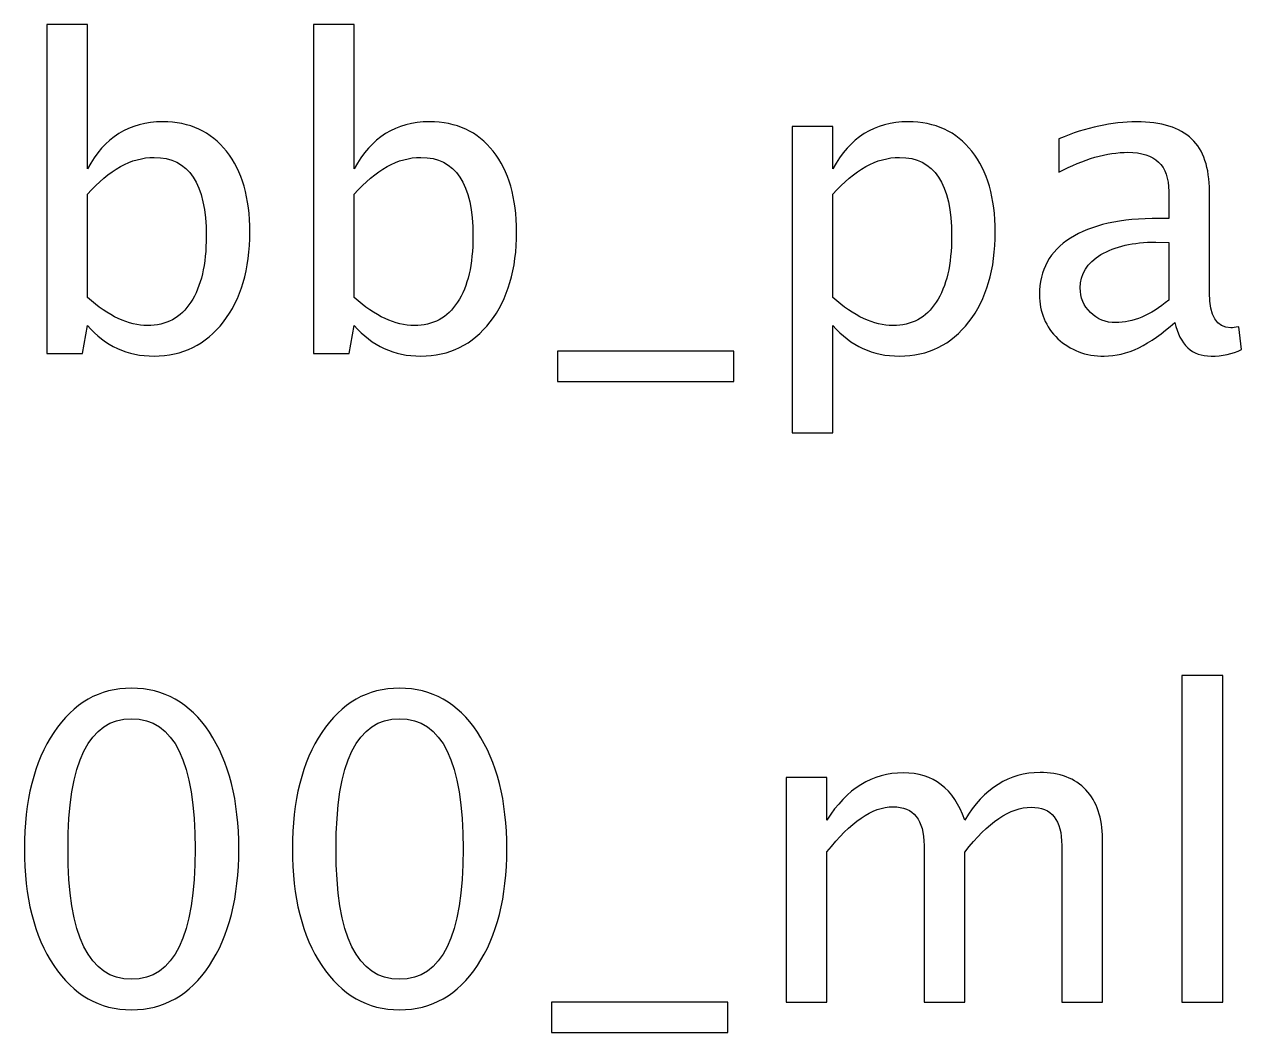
# Model space of a CAD drawing. Header units: centimetres. Extents: x -58 to 58, y -46 to 58.
# Drawn here: x -33.63 to -21.47, y 48.36 to 58.43 of the extents above; entities that cross this region are included whole.
import ezdxf

# ---------------------------------------------------------------- set-up
doc = ezdxf.new("R2010")
doc.units = ezdxf.units.CM
doc.header["$MEASUREMENT"] = 0
doc.layers.add('Layer 1', color=7, linetype='Continuous')

msp = doc.modelspace()

# ---------------------------------------------------------------- linework, layer by layer
at = {"layer": 'Layer 1'}
for points, knots in [([(-33.40534, 55.14504), (-33.40534, 55.14504), (-33.40534, 58.43434), (-33.40534, 58.43434), (-33.40534, 58.43434), (-33.40534, 58.43434), (-32.99894, 58.43434), (-32.99894, 58.43434), (-32.99894, 58.43434), (-32.99894, 58.43434), (-32.99894, 56.99007), (-32.99894, 56.99007), (-32.99894, 56.99007), (-32.83243, 57.30404), (-32.58196, 57.46067), (-32.24823, 57.46067), (-32.24823, 57.46067), (-31.978, 57.46067), (-31.76563, 57.3626), (-31.61041, 57.16575), (-31.61041, 57.16575), (-31.45519, 56.9689), (-31.37758, 56.70008), (-31.37758, 56.3593), (-31.37758, 56.3593), (-31.37758, 55.98818), (-31.46577, 55.68832), (-31.64145, 55.46113), (-31.64145, 55.46113), (-31.81714, 55.23323), (-32.04856, 55.11964), (-32.33501, 55.11964), (-32.33501, 55.11964), (-32.60101, 55.11964), (-32.82255, 55.22124), (-32.99894, 55.42515), (-32.99894, 55.42515), (-32.99894, 55.42515), (-33.04833, 55.14504), (-33.04833, 55.14504), (-33.04833, 55.14504), (-33.04833, 55.14504), (-33.40534, 55.14504), (-33.40534, 55.14504)], [0, 0, 0, 0, 0.08333333, 0.08333333, 0.08333333, 0.08333333, 0.16666667, 0.16666667, 0.16666667, 0.16666667, 0.25, 0.25, 0.25, 0.25, 0.33333333, 0.33333333, 0.33333333, 0.33333333, 0.41666667, 0.41666667, 0.41666667, 0.41666667, 0.5, 0.5, 0.5, 0.5, 0.58333333, 0.58333333, 0.58333333, 0.58333333, 0.66666667, 0.66666667, 0.66666667, 0.66666667, 0.75, 0.75, 0.75, 0.75, 0.83333333, 0.83333333, 0.83333333, 0.83333333, 1, 1, 1, 1]), ([(-30.74116, 55.14504), (-30.74116, 55.14504), (-30.74116, 58.43434), (-30.74116, 58.43434), (-30.74116, 58.43434), (-30.74116, 58.43434), (-30.33476, 58.43434), (-30.33476, 58.43434), (-30.33476, 58.43434), (-30.33476, 58.43434), (-30.33476, 56.99007), (-30.33476, 56.99007), (-30.33476, 56.99007), (-30.16825, 57.30404), (-29.91778, 57.46067), (-29.58405, 57.46067), (-29.58405, 57.46067), (-29.31382, 57.46067), (-29.10145, 57.3626), (-28.94623, 57.16575), (-28.94623, 57.16575), (-28.79101, 56.9689), (-28.7134, 56.70008), (-28.7134, 56.3593), (-28.7134, 56.3593), (-28.7134, 55.98818), (-28.80159, 55.68832), (-28.97727, 55.46113), (-28.97727, 55.46113), (-29.15296, 55.23323), (-29.38438, 55.11964), (-29.67083, 55.11964), (-29.67083, 55.11964), (-29.93683, 55.11964), (-30.15837, 55.22124), (-30.33476, 55.42515), (-30.33476, 55.42515), (-30.33476, 55.42515), (-30.38415, 55.14504), (-30.38415, 55.14504), (-30.38415, 55.14504), (-30.38415, 55.14504), (-30.74116, 55.14504), (-30.74116, 55.14504)], [0, 0, 0, 0, 0.08333333, 0.08333333, 0.08333333, 0.08333333, 0.16666667, 0.16666667, 0.16666667, 0.16666667, 0.25, 0.25, 0.25, 0.25, 0.33333333, 0.33333333, 0.33333333, 0.33333333, 0.41666667, 0.41666667, 0.41666667, 0.41666667, 0.5, 0.5, 0.5, 0.5, 0.58333333, 0.58333333, 0.58333333, 0.58333333, 0.66666667, 0.66666667, 0.66666667, 0.66666667, 0.75, 0.75, 0.75, 0.75, 0.83333333, 0.83333333, 0.83333333, 0.83333333, 1, 1, 1, 1]), ([(-25.96031, 54.35341), (-25.96031, 54.35341), (-25.96031, 57.4141), (-25.96031, 57.4141), (-25.96031, 57.4141), (-25.96031, 57.4141), (-25.55391, 57.4141), (-25.55391, 57.4141), (-25.55391, 57.4141), (-25.55391, 57.4141), (-25.55391, 56.99007), (-25.55391, 56.99007), (-25.55391, 56.99007), (-25.3874, 57.30404), (-25.13693, 57.46067), (-24.8032, 57.46067), (-24.8032, 57.46067), (-24.53297, 57.46067), (-24.3206, 57.3626), (-24.16538, 57.16575), (-24.16538, 57.16575), (-24.01016, 56.9689), (-23.93255, 56.70008), (-23.93255, 56.3593), (-23.93255, 56.3593), (-23.93255, 55.98818), (-24.02074, 55.68832), (-24.19642, 55.46113), (-24.19642, 55.46113), (-24.37211, 55.23323), (-24.60353, 55.11964), (-24.88998, 55.11964), (-24.88998, 55.11964), (-25.15598, 55.11964), (-25.37752, 55.22124), (-25.55391, 55.42515), (-25.55391, 55.42515), (-25.55391, 55.42515), (-25.55391, 54.35341), (-25.55391, 54.35341), (-25.55391, 54.35341), (-25.55391, 54.35341), (-25.96031, 54.35341), (-25.96031, 54.35341)], [0, 0, 0, 0, 0.08333333, 0.08333333, 0.08333333, 0.08333333, 0.16666667, 0.16666667, 0.16666667, 0.16666667, 0.25, 0.25, 0.25, 0.25, 0.33333333, 0.33333333, 0.33333333, 0.33333333, 0.41666667, 0.41666667, 0.41666667, 0.41666667, 0.5, 0.5, 0.5, 0.5, 0.58333333, 0.58333333, 0.58333333, 0.58333333, 0.66666667, 0.66666667, 0.66666667, 0.66666667, 0.75, 0.75, 0.75, 0.75, 0.83333333, 0.83333333, 0.83333333, 0.83333333, 1, 1, 1, 1]), ([(-22.13973, 55.45619), (-22.38385, 55.23182), (-22.6188, 55.11964), (-22.84458, 55.11964), (-22.84458, 55.11964), (-23.03014, 55.11964), (-23.18465, 55.1775), (-23.30671, 55.29391), (-23.30671, 55.29391), (-23.42948, 55.41033), (-23.49086, 55.55708), (-23.49086, 55.73418), (-23.49086, 55.73418), (-23.49086, 55.97901), (-23.38785, 56.16739), (-23.18183, 56.29862), (-23.18183, 56.29862), (-22.97581, 56.42986), (-22.68018, 56.49547), (-22.29495, 56.49547), (-22.29495, 56.49547), (-22.29495, 56.49547), (-22.1997, 56.49547), (-22.1997, 56.49547), (-22.1997, 56.49547), (-22.1997, 56.49547), (-22.1997, 56.7657), (-22.1997, 56.7657), (-22.1997, 56.7657), (-22.1997, 57.02605), (-22.33516, 57.15587), (-22.6068, 57.15587), (-22.6068, 57.15587), (-22.81706, 57.15587), (-23.04707, 57.08955), (-23.29613, 56.95691), (-23.29613, 56.95691), (-23.29613, 56.95691), (-23.29613, 57.29134), (-23.29613, 57.29134), (-23.29613, 57.29134), (-23.02237, 57.40423), (-22.76414, 57.46067), (-22.52214, 57.46067), (-22.52214, 57.46067), (-22.27308, 57.46067), (-22.08893, 57.40423), (-21.9711, 57.29063), (-21.9711, 57.29063), (-21.85256, 57.17704), (-21.7933, 57.00206), (-21.7933, 56.7657), (-21.7933, 56.7657), (-21.7933, 56.7657), (-21.7933, 55.75182), (-21.7933, 55.75182), (-21.7933, 55.75182), (-21.7933, 55.51969), (-21.72204, 55.40327), (-21.57881, 55.40327), (-21.57881, 55.40327), (-21.56117, 55.40327), (-21.53507, 55.4061), (-21.50049, 55.41174), (-21.50049, 55.41174), (-21.50049, 55.41174), (-21.47157, 55.18596), (-21.47157, 55.18596), (-21.47157, 55.18596), (-21.56399, 55.14151), (-21.66559, 55.11964), (-21.77707, 55.11964), (-21.77707, 55.11964), (-21.96686, 55.11964), (-22.08751, 55.23182), (-22.13973, 55.45619)], [0, 0, 0, 0, 0.05, 0.05, 0.05, 0.05, 0.1, 0.1, 0.1, 0.1, 0.15, 0.15, 0.15, 0.15, 0.2, 0.2, 0.2, 0.2, 0.25, 0.25, 0.25, 0.25, 0.3, 0.3, 0.3, 0.3, 0.35, 0.35, 0.35, 0.35, 0.4, 0.4, 0.4, 0.4, 0.45, 0.45, 0.45, 0.45, 0.5, 0.5, 0.5, 0.5, 0.55, 0.55, 0.55, 0.55, 0.6, 0.6, 0.6, 0.6, 0.65, 0.65, 0.65, 0.65, 0.7, 0.7, 0.7, 0.7, 0.75, 0.75, 0.75, 0.75, 0.8, 0.8, 0.8, 0.8, 0.85, 0.85, 0.85, 0.85, 0.9, 0.9, 0.9, 0.9, 1, 1, 1, 1]), ([(-32.99894, 55.70525), (-32.78939, 55.51828), (-32.58972, 55.42444), (-32.39992, 55.42444), (-32.39992, 55.42444), (-32.21295, 55.42444), (-32.06831, 55.50276), (-31.96671, 55.65868), (-31.96671, 55.65868), (-31.86441, 55.81461), (-31.81361, 56.03404), (-31.81361, 56.31767), (-31.81361, 56.31767), (-31.81361, 56.84261), (-31.98717, 57.10507), (-32.33431, 57.10507), (-32.33431, 57.10507), (-32.5615, 57.10507), (-32.78304, 56.98231), (-32.99894, 56.73607), (-32.99894, 56.73607), (-32.99894, 56.73607), (-32.99894, 55.70525), (-32.99894, 55.70525)], [0, 0, 0, 0, 0.14285714, 0.14285714, 0.14285714, 0.14285714, 0.28571429, 0.28571429, 0.28571429, 0.28571429, 0.42857143, 0.42857143, 0.42857143, 0.42857143, 0.57142857, 0.57142857, 0.57142857, 0.57142857, 0.71428571, 0.71428571, 0.71428571, 0.71428571, 1, 1, 1, 1]), ([(-30.33476, 55.70525), (-30.12521, 55.51828), (-29.92554, 55.42444), (-29.73574, 55.42444), (-29.73574, 55.42444), (-29.54877, 55.42444), (-29.40413, 55.50276), (-29.30253, 55.65868), (-29.30253, 55.65868), (-29.20023, 55.81461), (-29.14943, 56.03404), (-29.14943, 56.31767), (-29.14943, 56.31767), (-29.14943, 56.84261), (-29.32299, 57.10507), (-29.67013, 57.10507), (-29.67013, 57.10507), (-29.89732, 57.10507), (-30.11886, 56.98231), (-30.33476, 56.73607), (-30.33476, 56.73607), (-30.33476, 56.73607), (-30.33476, 55.70525), (-30.33476, 55.70525)], [0, 0, 0, 0, 0.14285714, 0.14285714, 0.14285714, 0.14285714, 0.28571429, 0.28571429, 0.28571429, 0.28571429, 0.42857143, 0.42857143, 0.42857143, 0.42857143, 0.57142857, 0.57142857, 0.57142857, 0.57142857, 0.71428571, 0.71428571, 0.71428571, 0.71428571, 1, 1, 1, 1]), ([(-25.55391, 55.70525), (-25.34436, 55.51828), (-25.14469, 55.42444), (-24.95489, 55.42444), (-24.95489, 55.42444), (-24.76792, 55.42444), (-24.62328, 55.50276), (-24.52168, 55.65868), (-24.52168, 55.65868), (-24.41938, 55.81461), (-24.36858, 56.03404), (-24.36858, 56.31767), (-24.36858, 56.31767), (-24.36858, 56.84261), (-24.54214, 57.10507), (-24.88928, 57.10507), (-24.88928, 57.10507), (-25.11647, 57.10507), (-25.33801, 56.98231), (-25.55391, 56.73607), (-25.55391, 56.73607), (-25.55391, 56.73607), (-25.55391, 55.70525), (-25.55391, 55.70525)], [0, 0, 0, 0, 0.14285714, 0.14285714, 0.14285714, 0.14285714, 0.28571429, 0.28571429, 0.28571429, 0.28571429, 0.42857143, 0.42857143, 0.42857143, 0.42857143, 0.57142857, 0.57142857, 0.57142857, 0.57142857, 0.71428571, 0.71428571, 0.71428571, 0.71428571, 1, 1, 1, 1]), ([(-22.1997, 55.67773), (-22.1997, 55.67773), (-22.1997, 56.25417), (-22.1997, 56.25417), (-22.1997, 56.25417), (-22.1997, 56.25417), (-22.33023, 56.25841), (-22.33023, 56.25841), (-22.33023, 56.25841), (-22.556, 56.25841), (-22.73804, 56.21678), (-22.87703, 56.13352), (-22.87703, 56.13352), (-23.01532, 56.04956), (-23.08446, 55.93879), (-23.08446, 55.8005), (-23.08446, 55.8005), (-23.08446, 55.70384), (-23.04989, 55.622), (-22.98145, 55.55497), (-22.98145, 55.55497), (-22.91231, 55.48794), (-22.82835, 55.45407), (-22.72886, 55.45407), (-22.72886, 55.45407), (-22.55953, 55.45407), (-22.38314, 55.52886), (-22.1997, 55.67773)], [0, 0, 0, 0, 0.125, 0.125, 0.125, 0.125, 0.25, 0.25, 0.25, 0.25, 0.375, 0.375, 0.375, 0.375, 0.5, 0.5, 0.5, 0.5, 0.625, 0.625, 0.625, 0.625, 0.75, 0.75, 0.75, 0.75, 1, 1, 1, 1]), ([(-28.30558, 54.86564), (-28.30558, 54.86564), (-28.30558, 55.17044), (-28.30558, 55.17044), (-28.30558, 55.17044), (-28.30558, 55.17044), (-26.54451, 55.17044), (-26.54451, 55.17044), (-26.54451, 55.17044), (-26.54451, 55.17044), (-26.54451, 54.86564), (-26.54451, 54.86564), (-26.54451, 54.86564), (-26.54451, 54.86564), (-28.30558, 54.86564), (-28.30558, 54.86564)], [0, 0, 0, 0, 0.2, 0.2, 0.2, 0.2, 0.4, 0.4, 0.4, 0.4, 0.6, 0.6, 0.6, 0.6, 1, 1, 1, 1]), ([(-22.06744, 48.66522), (-22.06744, 48.66522), (-22.06744, 51.92912), (-22.06744, 51.92912), (-22.06744, 51.92912), (-22.06744, 51.92912), (-21.66104, 51.92912), (-21.66104, 51.92912), (-21.66104, 51.92912), (-21.66104, 51.92912), (-21.66104, 48.66522), (-21.66104, 48.66522), (-21.66104, 48.66522), (-21.66104, 48.66522), (-22.06744, 48.66522), (-22.06744, 48.66522)], [0, 0, 0, 0, 0.2, 0.2, 0.2, 0.2, 0.4, 0.4, 0.4, 0.4, 0.6, 0.6, 0.6, 0.6, 1, 1, 1, 1]), ([(-32.55906, 48.58902), (-32.88009, 48.58902), (-33.13902, 48.73648), (-33.33517, 49.0307), (-33.33517, 49.0307), (-33.53202, 49.32491), (-33.63009, 49.71297), (-33.63009, 50.19557), (-33.63009, 50.19557), (-33.63009, 50.67817), (-33.53202, 51.06622), (-33.33517, 51.36044), (-33.33517, 51.36044), (-33.13902, 51.65466), (-32.88009, 51.80212), (-32.55906, 51.80212), (-32.55906, 51.80212), (-32.23662, 51.80212), (-31.97768, 51.65536), (-31.78154, 51.36185), (-31.78154, 51.36185), (-31.5861, 51.06834), (-31.48803, 50.67958), (-31.48803, 50.19557), (-31.48803, 50.19557), (-31.48803, 49.71297), (-31.5861, 49.32491), (-31.78154, 49.0307), (-31.78154, 49.0307), (-31.97768, 48.73648), (-32.23662, 48.58902), (-32.55906, 48.58902)], [0, 0, 0, 0, 0.11111111, 0.11111111, 0.11111111, 0.11111111, 0.22222222, 0.22222222, 0.22222222, 0.22222222, 0.33333333, 0.33333333, 0.33333333, 0.33333333, 0.44444444, 0.44444444, 0.44444444, 0.44444444, 0.55555556, 0.55555556, 0.55555556, 0.55555556, 0.66666667, 0.66666667, 0.66666667, 0.66666667, 0.77777778, 0.77777778, 0.77777778, 0.77777778, 1, 1, 1, 1]), ([(-29.88218, 48.58902), (-30.20321, 48.58902), (-30.46214, 48.73648), (-30.65829, 49.0307), (-30.65829, 49.0307), (-30.85514, 49.32491), (-30.95321, 49.71297), (-30.95321, 50.19557), (-30.95321, 50.19557), (-30.95321, 50.67817), (-30.85514, 51.06622), (-30.65829, 51.36044), (-30.65829, 51.36044), (-30.46214, 51.65466), (-30.20321, 51.80212), (-29.88218, 51.80212), (-29.88218, 51.80212), (-29.55974, 51.80212), (-29.3008, 51.65536), (-29.10466, 51.36185), (-29.10466, 51.36185), (-28.90922, 51.06834), (-28.81115, 50.67958), (-28.81115, 50.19557), (-28.81115, 50.19557), (-28.81115, 49.71297), (-28.90922, 49.32491), (-29.10466, 49.0307), (-29.10466, 49.0307), (-29.3008, 48.73648), (-29.55974, 48.58902), (-29.88218, 48.58902)], [0, 0, 0, 0, 0.11111111, 0.11111111, 0.11111111, 0.11111111, 0.22222222, 0.22222222, 0.22222222, 0.22222222, 0.33333333, 0.33333333, 0.33333333, 0.33333333, 0.44444444, 0.44444444, 0.44444444, 0.44444444, 0.55555556, 0.55555556, 0.55555556, 0.55555556, 0.66666667, 0.66666667, 0.66666667, 0.66666667, 0.77777778, 0.77777778, 0.77777778, 0.77777778, 1, 1, 1, 1]), ([(-32.55976, 48.89382), (-32.13572, 48.89382), (-31.92406, 49.32774), (-31.92406, 50.19557), (-31.92406, 50.19557), (-31.92406, 51.0634), (-32.13572, 51.49732), (-32.55976, 51.49732), (-32.55976, 51.49732), (-32.98239, 51.49732), (-33.19406, 51.0634), (-33.19406, 50.19557), (-33.19406, 50.19557), (-33.19406, 49.32774), (-32.98239, 48.89382), (-32.55976, 48.89382)], [0, 0, 0, 0, 0.2, 0.2, 0.2, 0.2, 0.4, 0.4, 0.4, 0.4, 0.6, 0.6, 0.6, 0.6, 1, 1, 1, 1]), ([(-29.88288, 48.89382), (-29.45884, 48.89382), (-29.24718, 49.32774), (-29.24718, 50.19557), (-29.24718, 50.19557), (-29.24718, 51.0634), (-29.45884, 51.49732), (-29.88288, 51.49732), (-29.88288, 51.49732), (-30.30551, 51.49732), (-30.51718, 51.0634), (-30.51718, 50.19557), (-30.51718, 50.19557), (-30.51718, 49.32774), (-30.30551, 48.89382), (-29.88288, 48.89382)], [0, 0, 0, 0, 0.2, 0.2, 0.2, 0.2, 0.4, 0.4, 0.4, 0.4, 0.6, 0.6, 0.6, 0.6, 1, 1, 1, 1]), ([(-26.01996, 48.66522), (-26.01996, 48.66522), (-26.01996, 50.90888), (-26.01996, 50.90888), (-26.01996, 50.90888), (-26.01996, 50.90888), (-25.61356, 50.90888), (-25.61356, 50.90888), (-25.61356, 50.90888), (-25.61356, 50.90888), (-25.61356, 50.48485), (-25.61356, 50.48485), (-25.61356, 50.48485), (-25.4153, 50.79882), (-25.1613, 50.95545), (-24.85015, 50.95545), (-24.85015, 50.95545), (-24.55029, 50.95545), (-24.34638, 50.79882), (-24.23773, 50.48485), (-24.23773, 50.48485), (-24.04511, 50.80164), (-23.79393, 50.95968), (-23.48561, 50.95968), (-23.48561, 50.95968), (-23.28876, 50.95968), (-23.13565, 50.90183), (-23.02629, 50.78541), (-23.02629, 50.78541), (-22.91693, 50.669), (-22.8619, 50.50601), (-22.8619, 50.29646), (-22.8619, 50.29646), (-22.8619, 50.29646), (-22.8619, 48.66522), (-22.8619, 48.66522), (-22.8619, 48.66522), (-22.8619, 48.66522), (-23.2683, 48.66522), (-23.2683, 48.66522), (-23.2683, 48.66522), (-23.2683, 48.66522), (-23.2683, 50.22944), (-23.2683, 50.22944), (-23.2683, 50.22944), (-23.2683, 50.48485), (-23.3699, 50.61255), (-23.5731, 50.61255), (-23.5731, 50.61255), (-23.78406, 50.61255), (-24.0056, 50.46368), (-24.23773, 50.16523), (-24.23773, 50.16523), (-24.23773, 50.16523), (-24.23773, 48.66522), (-24.23773, 48.66522), (-24.23773, 48.66522), (-24.23773, 48.66522), (-24.64413, 48.66522), (-24.64413, 48.66522), (-24.64413, 48.66522), (-24.64413, 48.66522), (-24.64413, 50.23085), (-24.64413, 50.23085), (-24.64413, 50.23085), (-24.64413, 50.48837), (-24.74714, 50.61679), (-24.95387, 50.61679), (-24.95387, 50.61679), (-25.15918, 50.61679), (-25.37932, 50.46721), (-25.61356, 50.16735), (-25.61356, 50.16735), (-25.61356, 50.16735), (-25.61356, 48.66522), (-25.61356, 48.66522), (-25.61356, 48.66522), (-25.61356, 48.66522), (-26.01996, 48.66522), (-26.01996, 48.66522)], [0, 0, 0, 0, 0.04761905, 0.04761905, 0.04761905, 0.04761905, 0.0952381, 0.0952381, 0.0952381, 0.0952381, 0.14285714, 0.14285714, 0.14285714, 0.14285714, 0.19047619, 0.19047619, 0.19047619, 0.19047619, 0.23809524, 0.23809524, 0.23809524, 0.23809524, 0.28571429, 0.28571429, 0.28571429, 0.28571429, 0.33333333, 0.33333333, 0.33333333, 0.33333333, 0.38095238, 0.38095238, 0.38095238, 0.38095238, 0.42857143, 0.42857143, 0.42857143, 0.42857143, 0.47619048, 0.47619048, 0.47619048, 0.47619048, 0.52380952, 0.52380952, 0.52380952, 0.52380952, 0.57142857, 0.57142857, 0.57142857, 0.57142857, 0.61904762, 0.61904762, 0.61904762, 0.61904762, 0.66666667, 0.66666667, 0.66666667, 0.66666667, 0.71428571, 0.71428571, 0.71428571, 0.71428571, 0.76190476, 0.76190476, 0.76190476, 0.76190476, 0.80952381, 0.80952381, 0.80952381, 0.80952381, 0.85714286, 0.85714286, 0.85714286, 0.85714286, 0.9047619, 0.9047619, 0.9047619, 0.9047619, 1, 1, 1, 1]), ([(-28.36523, 48.36042), (-28.36523, 48.36042), (-28.36523, 48.66522), (-28.36523, 48.66522), (-28.36523, 48.66522), (-28.36523, 48.66522), (-26.60416, 48.66522), (-26.60416, 48.66522), (-26.60416, 48.66522), (-26.60416, 48.66522), (-26.60416, 48.36042), (-26.60416, 48.36042), (-26.60416, 48.36042), (-26.60416, 48.36042), (-28.36523, 48.36042), (-28.36523, 48.36042)], [0, 0, 0, 0, 0.2, 0.2, 0.2, 0.2, 0.4, 0.4, 0.4, 0.4, 0.6, 0.6, 0.6, 0.6, 1, 1, 1, 1])]:
    msp.add_open_spline(points, degree=3, knots=knots, dxfattribs=at)

doc.saveas('drawing.dxf')
